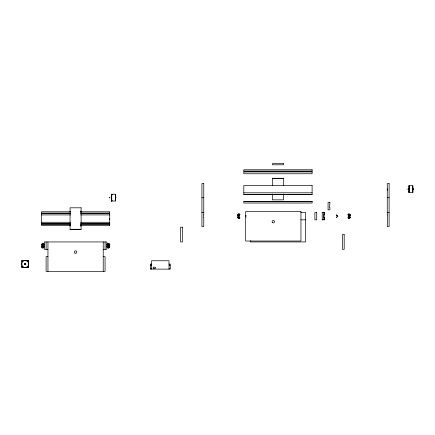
<?xml version="1.0" encoding="UTF-8"?>
<svg xmlns="http://www.w3.org/2000/svg" width="435" height="435" viewBox="0 0 435 435"><rect width="100%" height="100%" fill="white"/><g stroke="black" fill="none" stroke-linecap="round" stroke-linejoin="round"><path stroke-width="0.65" d="M109.734 225.651L109.734 224.134L80.66 224.134M109.734 219.833L109.734 218.914M109.734 218.604L109.734 218.299M109.734 197.474L109.734 197.925L109.734 197.408M111.583 201.035L111.567 194.217L115.411 194.222L115.416 196.745M111.719 200.263L111.724 201.035L111.719 194.217L111.719 195.924M111.904 200.861L111.904 200.22L111.915 200.807M111.904 194.891L111.904 194.347L111.904 194.809M111.567 201.035L115.411 201.035L115.411 194.222M115.416 198.512L115.411 201.035M115.705 197.245L115.705 198.393L115.705 196.859L115.705 197.474M115.83 197.892L115.83 197.408M387.264 190.356L387.264 189.432M387.264 189.127L387.264 188.817M408.699 189.323L408.693 188.969M408.693 189.046L408.699 188.583M408.992 186.017L408.992 192.531L412.831 192.536L412.831 185.718L409.003 185.718M409.139 188.241L409.145 185.718L409.139 192.531L409.139 191.536M409.324 186.305L409.34 185.859M409.324 192.172L409.324 191.862M409.324 186.131L409.324 186.523M413.125 189.046L413.13 188.583M413.125 188.926L413.125 189.791M413.25 189.203L413.25 188.91M111.567 200.448L111.583 200.861M111.577 198.289L111.577 196.859L111.572 197.245M111.567 194.581L111.567 195.027M115.411 198.17L115.405 197.827M407.155 189.345L407.155 188.969M408.693 189.203L408.699 189.791M408.699 189.345L408.693 189.508M408.998 188.583L408.998 188.741M408.992 192.172L408.992 191.819M408.998 189.508L408.998 189.894L408.998 188.926M409.139 192.39L409.139 191.764M409.139 186.436L409.145 185.718M409.324 191.944L409.324 192.357M412.831 188.741L412.831 188.583M413.13 189.508L413.125 189.345M111.719 195.027L111.719 194.521M111.719 194.673L111.719 194.45M412.831 189.791L412.831 189.323M348.549 214.906L348.919 214.526M109.348 243.839L108.146 245.074L108.614 245.53L108.87 245.264M109.082 244.111L109.408 244.72L109.082 244.111L108.723 244.475M108.38 244.829L107.875 245.345L108.473 244.731M108.614 245.53L109.549 244.568M349.289 216.054L350.229 215.091L349.762 214.634C349.022 215.847 347.962 215.624 349.289 216.054L349.55 215.787M350.229 215.091C349.283 214.819 350.534 213.841 349.218 215.189M107.684 244.573L107.293 244.198L107.679 243.807L108.065 244.182L107.396 244.872L107.668 244.595M348.038 214.656L348.805 213.868C350.985 213.395 346.434 216.712 348.745 214.705L348.359 214.325L347.973 214.716L348.424 215.031L347.973 214.716M108.402 243.839L108.19 243.285L107.809 243.676L108.195 244.057M107.858 244.394L108.429 243.812M348.484 214.199L348.87 213.802L349.256 214.183M107.293 244.198L108.19 243.285M108 244.252C108.94 242.882 109.022 243.943 108.125 243.344M108.152 245.068L108.549 244.66M109.354 243.834L108.755 244.443L109.223 244.9M41.803 247.569L43.31 246.063M42.282 248.048L43.783 246.542M107.662 246.819L107.282 247.2L108.233 248.151L108.614 247.771M108.163 246.362L108.63 245.9M108.239 246.438L108.701 245.976M107.418 247.336L107.798 246.955M107.619 247.542L108.005 247.156M108.543 246.743L109.006 246.275M107.891 247.814L108.277 247.428M108.097 248.015L108.478 247.635M108.995 247.194L109.462 246.732M109.071 247.27L109.538 246.808M237.82 218.087L239.321 216.586M238.298 218.566L239.799 217.065M246.205 215.352L245.335 216.222L246.205 217.092M348.343 217.342L347.962 217.723L348.913 218.674L349.294 218.288M348.843 216.886L349.305 216.418M348.919 216.956L349.381 216.494M348.098 217.859L348.478 217.478M348.299 218.06L348.685 217.679M349.223 217.261L349.686 216.799M348.571 218.332L348.957 217.951M348.778 218.539L349.158 218.152M349.675 217.717L350.137 217.25M349.751 217.794L350.213 217.326M42.559 245.53C40.928 244.715 42.255 243.426 43.021 245.068L42.559 245.53L42.233 245.199L42.706 244.742L43.141 245.182M43.152 244.231L42.603 243.671L42.983 243.285L43.881 244.198L43.489 244.573L42.309 243.366L42.75 243.812M43.049 243.344L42.597 243.66M41.765 244.72L42.233 244.258M42.978 244.057L43.364 243.676L42.983 243.285M42.418 245.383L42.886 244.921M43.429 244.513L43.815 244.133M238.608 214.183C242.034 213.454 237.793 216.913 239.06 213.868M239.043 215.591L238.576 216.054L238.249 215.716L237.782 215.238L238.249 214.781M239.125 214.705L239.511 214.325L239.892 214.716M238.249 215.716L238.717 215.26L239.315 215.869L239.016 215.564M238.434 215.901L238.902 215.445M239.44 215.031L239.832 214.656M243.812 171.08L312.102 171.08M272.43 178.317L283.484 178.317M243.812 192.808L312.102 192.808M243.812 194.347L312.102 194.347M201.922 197.724L203.765 197.724M387.264 197.724L389.107 197.724M243.812 201.726L312.102 201.726M70.513 211.774L41.439 211.774L41.439 225.433L70.513 225.433M80.66 211.774L109.734 211.774L109.734 224.998M201.922 212.465L203.765 212.465M300.879 212.465L305.593 212.465L305.593 241.942L250.321 241.942L250.321 240.604M322.177 212.465L324.439 212.465L324.439 214.841L323.711 214.841L323.711 217.456L324.439 217.456L324.439 219.833L322.177 219.833M387.264 212.465L389.107 212.465M41.439 213.079L70.513 213.079M80.66 213.079L109.734 213.079M41.439 213.297L70.513 213.297M80.66 213.297L109.734 213.297M41.439 214.917L70.513 214.917M80.66 214.917L109.734 214.917M300.879 219.833L305.593 219.833M41.439 222.29L70.513 222.29M80.66 222.29L109.734 222.29M41.439 223.824L70.513 223.824M80.66 223.824L109.734 223.824M41.439 223.916L70.513 223.916M80.66 223.916L109.734 223.916M41.439 224.134L70.513 224.134M80.66 225.433L109.734 225.433M70.062 229.278L81.117 229.278M47.953 249.309L44.267 249.309L44.267 246.933L42.967 245.634L44.577 244.318L44.577 246.933L43.397 245.634L44.484 244.546L44.267 241.942L106.912 241.942L106.695 244.546L107.777 245.634L106.695 246.716L106.912 249.309L103.225 249.309M47.953 256.683L46.11 256.683L46.11 271.418L105.069 271.418L105.069 256.683L103.225 256.683M151.565 264.083L150.314 264.083L150.314 269.118L170.259 269.118L170.259 264.083L169.008 264.083M349.435 214.966L349.903 215.423M348.968 215.445L349.435 215.901M108.288 244.921L108.755 245.383M107.358 244.133L107.744 244.513M348.544 216.586L350.05 218.087M348.065 217.065L349.571 218.566M238.559 216.418L239.022 216.886M239.522 217.342L239.908 217.723L238.956 218.674L238.57 218.288M238.483 216.494L238.951 216.956M239.386 217.478L239.772 217.859M239.185 217.679L239.565 218.06M238.032 216.951L238.494 217.413M237.727 217.25L238.19 217.717M238.706 218.152L239.092 218.539M237.651 217.326L238.119 217.794M107.869 246.063L109.37 247.569M107.391 246.542L108.891 248.048M43.511 246.819L43.891 247.2L42.94 248.151L42.559 247.771M42.548 245.9L43.011 246.362M42.472 245.976L42.934 246.438M43.375 246.955L43.756 247.336M43.168 247.156L43.554 247.542M42.016 246.427L42.483 246.89M42.695 247.635L43.076 248.015M41.711 246.732L42.179 247.194M41.64 246.808L42.103 247.27M238.597 214.167L238.32 213.884L238.994 214.575L239.38 214.199L239 213.802M239.353 214.944L239.799 215.396L239.5 215.091M43.342 244.421L43.783 244.872L43.108 244.182L43.495 243.807L43.881 244.198M41.624 244.568L41.988 244.943M238.717 215.26C237.744 214.15 237.967 214.276 237.782 215.238M238.489 215.026L238.869 215.417M42.287 244.312L41.825 243.839M412.831 185.718L412.837 188.246M412.831 192.536L412.826 190.008M111.724 201.035L111.719 197.626M409.139 189.127L409.139 191.971M115.83 197.474L115.824 197.784M324.07 212.465L324.07 219.833M324.021 212.465L324.021 214.841M324.021 217.456L324.021 219.833M322.226 212.465L322.226 219.833M283.484 185.718L283.484 178.274L272.43 178.274L272.43 185.718M283.484 194.01L283.484 199.844L272.43 199.844L272.43 194.01M169.008 269.118L169.008 260.766L151.565 260.766L151.565 269.118M105.069 241.942L105.069 249.309M103.225 241.942L103.225 271.418M47.953 241.942L47.953 271.418M46.11 241.942L46.11 249.309M80.72 224.89A1.066 0.745 0.1 0 1 80.741 225.792M80.72 225.373A1.066 0.745 0.1 0 1 80.741 226.276M70.242 225.46A1.066 0.745 0.1 0 1 70.236 225.265M70.236 225.944A1.066 0.745 0.1 0 1 70.231 225.749M70.236 211.965A1.066 0.745 0.1 0 1 70.231 211.774M70.236 211.486A1.066 0.745 0.1 0 1 70.231 211.29M80.714 211.394A1.066 0.745 0.1 0 1 80.741 212.302M80.714 210.91A1.066 0.745 0.1 0 1 80.741 211.818M111.273 197.245L111.273 198.393L111.273 196.859L111.273 197.245M115.405 197.088L115.405 197.088M21.891 261.011C22.315 262.321 22.914 260.087 21.891 261.011M22.006 261.043L22.446 261.158L22.006 261.043M21.891 266.883C22.315 268.194 22.914 265.954 21.891 266.883M22.006 266.911L22.446 267.03L22.006 266.911M24.86 263.958C25.235 265.127 25.774 263.126 24.86 263.958M27.764 261.011C28.183 262.321 28.781 260.087 27.764 261.011M27.873 261.043L28.313 261.158L27.873 261.043M27.764 266.883C28.183 268.194 28.781 265.954 27.764 266.883M27.873 266.911L28.313 267.03L27.873 266.911M150.7 265.018L151.162 265.143L150.7 265.018M150.7 268.438L151.162 268.564L150.7 268.438M169.394 265.018L169.857 265.143L169.394 265.018M169.394 268.438L169.857 268.564L169.394 268.438M41.439 244.399L41.222 244.617L42.309 245.699L41.222 246.786L41.439 247.004L42.744 245.699L41.439 244.399M108.212 245.634L106.602 246.933L106.602 244.318L108.212 245.634M109.734 244.399L108.429 245.699L109.734 247.004L109.952 246.786L108.864 245.699L109.952 244.617L109.734 244.399M237.456 214.917L237.238 215.135L238.326 216.222L237.238 217.31L237.456 217.527L238.761 216.222L237.456 214.917M336.598 214.917L336.38 215.135L337.468 216.222L336.38 217.31L336.598 217.527L337.897 216.222L336.598 214.917M350.414 214.917L349.109 216.222L350.414 217.527L350.626 217.31L349.544 216.222L350.626 215.135L350.414 214.917M283.484 163.582L272.43 163.582L272.43 164.805L283.484 164.805L283.484 163.582M312.102 169.775L243.812 169.775L243.812 171.298L312.102 171.298L312.102 169.775M312.102 171.923L243.812 171.923L243.812 173.761L312.102 173.761L312.102 171.923M203.765 183.597L201.922 183.597L201.922 226.586L203.765 226.586L203.765 217.538L203.455 217.538L203.455 214.917L203.765 214.917L203.765 183.597M389.107 183.597L387.264 183.597L387.264 214.917L387.569 214.917L387.264 226.586L389.107 226.586L389.107 183.597M312.102 185.44L243.812 185.44L243.812 194.652L312.102 194.652L312.102 185.44M312.102 201.508L243.812 201.508L243.812 203.031L312.102 203.031L312.102 201.508M329.904 202.46L328.061 202.46L328.061 209.833L329.904 209.833L329.904 207.457L329.594 207.457L329.904 202.46M81.117 207.799L70.062 207.799L70.062 229.321L81.117 229.321L81.117 207.756M300.955 211.54L245.683 211.54L245.683 241.023L300.955 241.023L300.955 211.54M316.729 212.465L314.886 212.465L314.886 219.833L316.729 219.833L316.729 212.465M182.477 227.2L180.634 227.2L180.634 241.942L182.477 241.942L182.477 227.2M344.194 234.574L342.35 234.574L342.35 249.309L344.194 249.309L344.194 234.574M28.569 260.625L21.75 260.625L21.75 267.443L28.569 267.443L28.569 260.625M155.241 267.199L153.234 267.199L153.234 268.455L155.241 268.455L155.241 267.199M272.707 222.736A1.229 1.229 0 0 0 274.545 221.676A1.229 1.229 0 0 0 272.707 220.61A1.229 1.229 0 0 0 272.707 222.736M22.75 266.443A3.409 3.409 0 0 0 28.449 264.915A3.409 3.409 0 0 0 24.278 260.744A3.409 3.409 0 0 0 22.75 266.443M24.773 264.697A0.767 0.767 0 0 0 25.926 264.034A0.767 0.767 0 0 0 24.773 263.371A0.767 0.767 0 0 0 24.773 264.697M74.972 253.137A1.229 1.229 0 0 0 76.816 252.077A1.229 1.229 0 0 0 74.972 251.011A1.229 1.229 0 0 0 74.972 253.137"/></g></svg>
